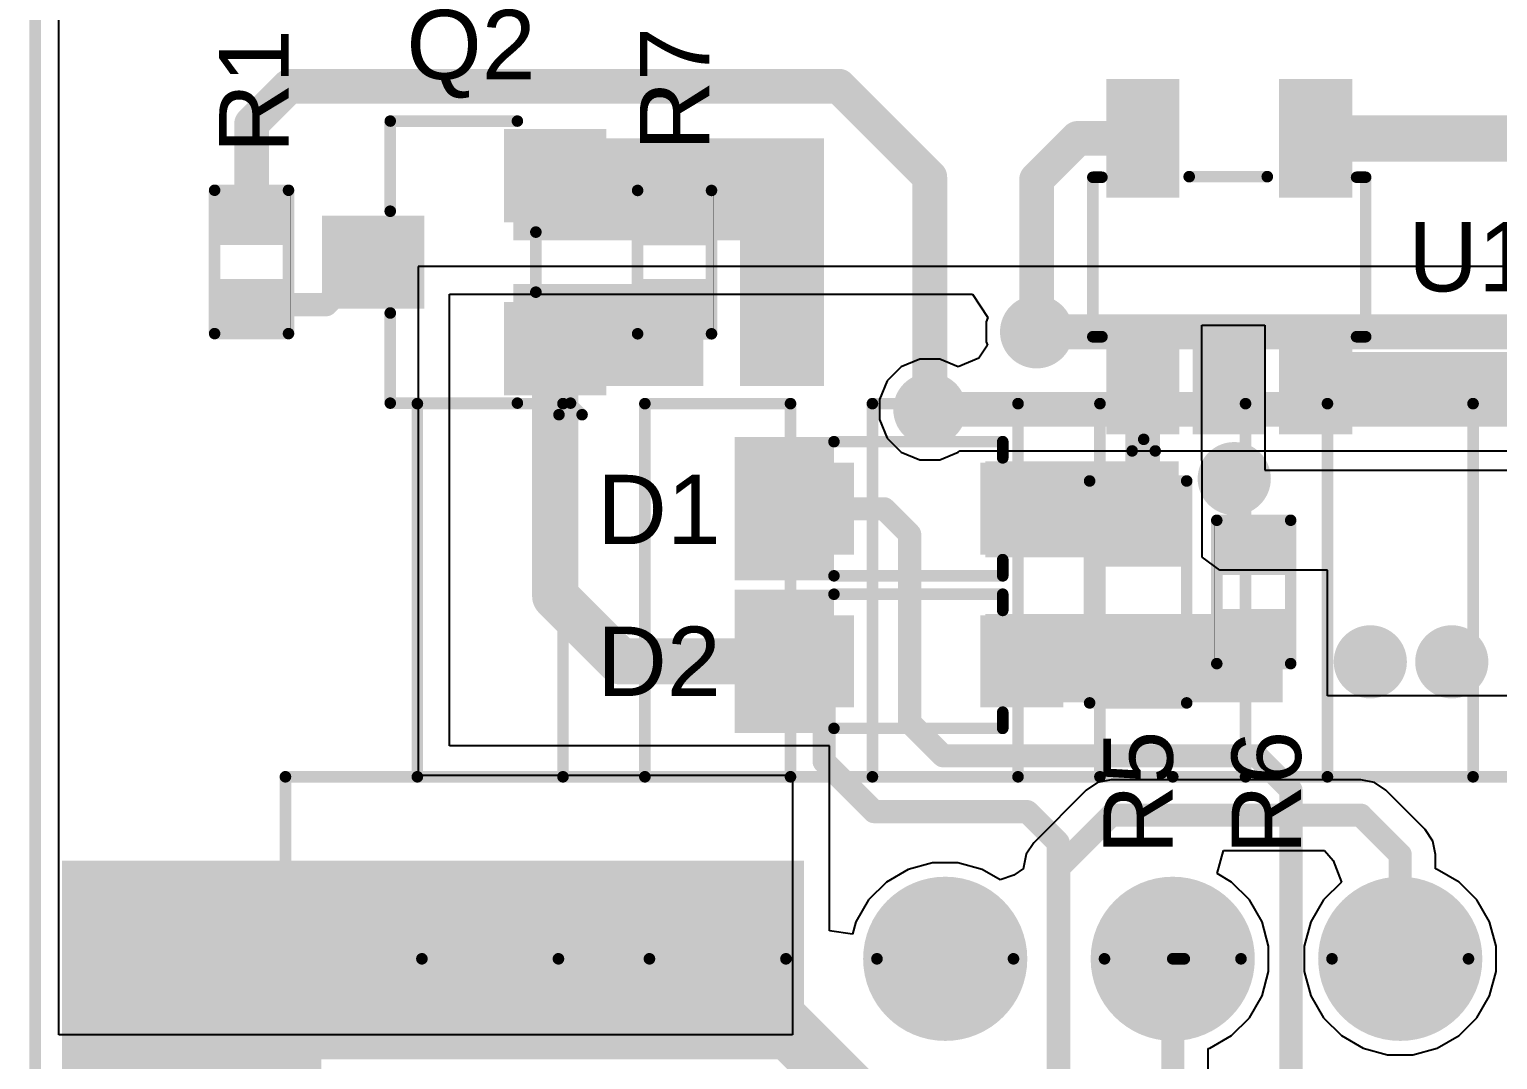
# Model space of a CAD drawing. Header units: inches. Extents: x -2.6 to 26.8, y -2.6 to 26.4.
# Drawn here: x -2.56 to 13.57, y 7.89 to 19.21 of the extents above; entities that cross this region are included whole.
import ezdxf

# ---------------------------------------------------------------- set-up
doc = ezdxf.new("R2010")
doc.units = ezdxf.units.IN
for name, color, linetype in [('Board Outline', 216, 'Continuous'), ('Bottom Layer', 5, 'Continuous'), ('Bottom Overlay', 54, 'Continuous'), ('Bottom Solder', 6, 'Continuous'), ('Multi-Layer', 9, 'Continuous'), ('Pad Holes', 156, 'Continuous'), ('Top Layer', 1, 'Continuous'), ('Top Overlay', 2, 'Continuous'), ('Top Paste', 8, 'Continuous'), ('Top Solder', 216, 'Continuous'), ('Via Holes', 16, 'Continuous')]:
    doc.layers.add(name, color=color, linetype=linetype)
doc.styles.add('Arial', font='', dxfattribs={"height": 0.2})
doc.styles.get('Arial').set_extended_font_data('Arial')

# ---------------------------------------------------------------- blocks, each defined once
blk = doc.blocks.new('SOT_23_5_1')
at = {"layer": 'Top Layer'}
for points in [[(-1.85, 1.25), (-0.75, 1.25), (-0.75, 0.65), (-1.85, 0.65)], [(0.75, 1.25), (1.85, 1.25), (1.85, 0.65), (0.75, 0.65)], [(-1.85, 0.3), (-0.75, 0.3), (-0.75, -0.3), (-1.85, -0.3)], [(-1.85, -0.65), (-0.75, -0.65), (-0.75, -1.25), (-1.85, -1.25)], [(0.75, -0.65), (1.85, -0.65), (1.85, -1.25), (0.75, -1.25)]]:
    blk.add_hatch(color=1, dxfattribs=at).paths.add_polyline_path(points)
at = {"layer": 'Top Paste'}
for points in [[(-1.85, 1.25), (-0.75, 1.25), (-0.75, 0.65), (-1.85, 0.65)], [(0.75, 1.25), (1.85, 1.25), (1.85, 0.65), (0.75, 0.65)], [(-1.85, 0.3), (-0.75, 0.3), (-0.75, -0.3), (-1.85, -0.3)], [(-1.85, -0.65), (-0.75, -0.65), (-0.75, -1.25), (-1.85, -1.25)], [(0.75, -0.65), (1.85, -0.65), (1.85, -1.25), (0.75, -1.25)]]:
    blk.add_hatch(color=8, dxfattribs=at).paths.add_polyline_path(points)
at = {"layer": 'Top Solder'}
for points in [[(-1.952, 1.352), (-0.648, 1.352), (-0.648, 0.548), (-1.952, 0.548)], [(0.648, 1.352), (1.952, 1.352), (1.952, 0.548), (0.648, 0.548)], [(-1.952, 0.402), (-0.648, 0.402), (-0.648, -0.402), (-1.952, -0.402)], [(-1.952, -0.548), (-0.648, -0.548), (-0.648, -1.352), (-1.952, -1.352)], [(0.648, -0.548), (1.952, -0.548), (1.952, -1.352), (0.648, -1.352)]]:
    blk.add_hatch(color=216, dxfattribs=at).paths.add_polyline_path(points)
at = {"layer": 'Top Overlay', "const_width": 0.127}
for points in [[(-0.879, 1.499), (0.874, 1.499)], [(-0.879, 1.499), (-0.879, 1.399)], [(0.874, 1.499), (0.874, 1.399)], [(-2.134, 1.067), (-2.007, 0.94)], [(-2.134, 1.067), (-2.134, 0.813)], [(-2.007, 0.94), (-2.134, 0.813)], [(0.88, 0.44), (0.88, -0.418)], [(-0.879, -1.399), (-0.879, -1.499)], [(-0.879, -1.499), (0.874, -1.499)], [(0.874, -1.399), (0.874, -1.499)]]:
    blk.add_lwpolyline(points, dxfattribs=at)
at = {"layer": 'Top Overlay', "const_width": 0.0635}
for points in [[(-0.911, 1.499, 1), (-0.847, 1.499, 1)], [(-0.911, 1.499, 1), (-0.847, 1.499, 1)], [(-0.911, 1.399, 1), (-0.847, 1.399, 1)], [(0.842, 1.499, 1), (0.905, 1.499, 1)], [(0.842, 1.499, 1), (0.905, 1.499, 1)], [(0.842, 1.399, 1), (0.905, 1.399, 1)], [(-2.165, 1.067, 1), (-2.102, 1.067, 1)], [(-2.165, 1.067, 1), (-2.102, 1.067, 1)], [(-2.038, 0.94, 1), (-1.975, 0.94, 1)], [(-2.038, 0.94, 1), (-1.975, 0.94, 1)], [(-2.165, 0.813, 1), (-2.102, 0.813, 1)], [(-2.165, 0.813, 1), (-2.102, 0.813, 1)], [(0.848, 0.44, 1), (0.912, 0.44, 1)], [(0.848, -0.418, 1), (0.912, -0.418, 1)], [(-0.911, -1.399, 1), (-0.847, -1.399, 1)], [(-0.911, -1.499, 1), (-0.847, -1.499, 1)], [(-0.911, -1.499, 1), (-0.847, -1.499, 1)], [(0.842, -1.399, 1), (0.905, -1.399, 1)], [(0.842, -1.499, 1), (0.905, -1.499, 1)], [(0.842, -1.499, 1), (0.905, -1.499, 1)]]:
    blk.add_lwpolyline(points, format="xyb", close=True, dxfattribs=at)
blk = doc.blocks.new('SOT_23_2')
at = {"layer": 'Top Layer'}
for points in [[(-0.41, 1.46), (0.41, 1.46), (0.41, 0.54), (-0.41, 0.54)], [(-1.36, -0.54), (-0.54, -0.54), (-0.54, -1.46), (-1.36, -1.46)], [(0.54, -0.54), (1.36, -0.54), (1.36, -1.46), (0.54, -1.46)]]:
    blk.add_hatch(color=1, dxfattribs=at).paths.add_polyline_path(points)
at = {"layer": 'Top Paste'}
for points in [[(-0.41, 1.46), (0.41, 1.46), (0.41, 0.54), (-0.41, 0.54)], [(-1.36, -0.54), (-0.54, -0.54), (-0.54, -1.46), (-1.36, -1.46)], [(0.54, -0.54), (1.36, -0.54), (1.36, -1.46), (0.54, -1.46)]]:
    blk.add_hatch(color=8, dxfattribs=at).paths.add_polyline_path(points)
at = {"layer": 'Top Solder'}
for points in [[(-0.512, 1.562), (0.512, 1.562), (0.512, 0.438), (-0.512, 0.438)], [(-1.462, -0.438), (-0.438, -0.438), (-0.438, -1.562), (-1.462, -1.562)], [(0.438, -0.438), (1.462, -0.438), (1.462, -1.562), (0.438, -1.562)]]:
    blk.add_hatch(color=216, dxfattribs=at).paths.add_polyline_path(points)
at = {"layer": 'Top Overlay', "const_width": 0.127}
for points in [[(-1.549, 0.813), (-0.559, 0.813)], [(-1.549, 0.813), (-1.549, -0.584)], [(0.559, 0.813), (1.549, 0.813)], [(1.549, 0.813), (1.549, -0.584)], [(-0.33, -0.787), (0.33, -0.787)], [(-1.676, -1.041), (-1.676, -1.295)], [(-1.676, -1.041), (-1.549, -1.168)], [(-1.549, -1.168), (-1.676, -1.295)]]:
    blk.add_lwpolyline(points, dxfattribs=at)
at = {"layer": 'Top Overlay', "const_width": 0.0635}
for points in [[(-1.581, 0.813, 1), (-1.518, 0.813, 1)], [(-1.581, 0.813, 1), (-1.518, 0.813, 1)], [(-0.591, 0.813, 1), (-0.527, 0.813, 1)], [(0.527, 0.813, 1), (0.591, 0.813, 1)], [(1.518, 0.813, 1), (1.581, 0.813, 1)], [(1.518, 0.813, 1), (1.581, 0.813, 1)], [(-1.581, -0.584, 1), (-1.518, -0.584, 1)], [(1.518, -0.584, 1), (1.581, -0.584, 1)], [(-0.362, -0.787, 1), (-0.298, -0.787, 1)], [(0.298, -0.787, 1), (0.362, -0.787, 1)], [(-1.708, -1.041, 1), (-1.645, -1.041, 1)], [(-1.708, -1.041, 1), (-1.645, -1.041, 1)], [(-1.581, -1.168, 1), (-1.518, -1.168, 1)], [(-1.581, -1.168, 1), (-1.518, -1.168, 1)], [(-1.708, -1.295, 1), (-1.645, -1.295, 1)], [(-1.708, -1.295, 1), (-1.645, -1.295, 1)]]:
    blk.add_lwpolyline(points, format="xyb", close=True, dxfattribs=at)
blk = doc.blocks.new('SOD_323_8')
at = {"layer": 'Top Layer'}
for points in [[(-0.75, -0.45), (-1.55, -0.45), (-1.55, 0.45), (-0.75, 0.45)], [(1.55, -0.45), (0.75, -0.45), (0.75, 0.45), (1.55, 0.45)]]:
    blk.add_hatch(color=1, dxfattribs=at).paths.add_polyline_path(points)
at = {"layer": 'Top Overlay'}
for points in [[(-2.007, 0.483), (-0.914, 0.483), (-0.914, 0.787), (-2.007, 0.787)], [(-2.007, -0.508), (-1.575, -0.508), (-1.575, 0.508), (-2.007, 0.508)], [(-2.007, -0.787), (-0.914, -0.787), (-0.914, -0.483), (-2.007, -0.483)]]:
    blk.add_hatch(color=2, dxfattribs=at).paths.add_polyline_path(points)
at = {"layer": 'Top Paste'}
for points in [[(-0.75, -0.45), (-1.55, -0.45), (-1.55, 0.45), (-0.75, 0.45)], [(1.55, -0.45), (0.75, -0.45), (0.75, 0.45), (1.55, 0.45)]]:
    blk.add_hatch(color=8, dxfattribs=at).paths.add_polyline_path(points)
at = {"layer": 'Top Solder'}
for points in [[(-0.695, -0.505), (-1.605, -0.505), (-1.605, 0.505), (-0.695, 0.505)], [(1.605, -0.505), (0.695, -0.505), (0.695, 0.505), (1.605, 0.505)]]:
    blk.add_hatch(color=216, dxfattribs=at).paths.add_polyline_path(points)
at = {"layer": 'Top Overlay', "const_width": 0.127}
for points in [[(-0.914, 0.737), (0.94, 0.737)], [(0.94, 0.559), (0.94, 0.737)], [(0.94, -0.737), (0.94, -0.559)], [(-0.914, -0.737), (0.94, -0.737)]]:
    blk.add_lwpolyline(points, dxfattribs=at)
at = {"layer": 'Top Overlay', "const_width": 0.0635}
for points in [[(-0.946, 0.737, 1), (-0.883, 0.737, 1)], [(0.908, 0.737, 1), (0.972, 0.737, 1)], [(0.908, 0.737, 1), (0.972, 0.737, 1)], [(0.908, 0.559, 1), (0.972, 0.559, 1)], [(0.908, -0.559, 1), (0.972, -0.559, 1)], [(-0.946, -0.737, 1), (-0.883, -0.737, 1)], [(0.908, -0.737, 1), (0.972, -0.737, 1)], [(0.908, -0.737, 1), (0.972, -0.737, 1)]]:
    blk.add_lwpolyline(points, format="xyb", close=True, dxfattribs=at)
blk = doc.blocks.new('SOD_323_9')
at = {"layer": 'Top Layer'}
for points in [[(-0.75, -0.45), (-1.55, -0.45), (-1.55, 0.45), (-0.75, 0.45)], [(1.55, -0.45), (0.75, -0.45), (0.75, 0.45), (1.55, 0.45)]]:
    blk.add_hatch(color=1, dxfattribs=at).paths.add_polyline_path(points)
at = {"layer": 'Top Overlay'}
for points in [[(-2.007, 0.483), (-0.914, 0.483), (-0.914, 0.787), (-2.007, 0.787)], [(-2.007, -0.508), (-1.575, -0.508), (-1.575, 0.508), (-2.007, 0.508)], [(-2.007, -0.787), (-0.914, -0.787), (-0.914, -0.483), (-2.007, -0.483)]]:
    blk.add_hatch(color=2, dxfattribs=at).paths.add_polyline_path(points)
at = {"layer": 'Top Paste'}
for points in [[(-0.75, -0.45), (-1.55, -0.45), (-1.55, 0.45), (-0.75, 0.45)], [(1.55, -0.45), (0.75, -0.45), (0.75, 0.45), (1.55, 0.45)]]:
    blk.add_hatch(color=8, dxfattribs=at).paths.add_polyline_path(points)
at = {"layer": 'Top Solder'}
for points in [[(-0.695, -0.505), (-1.605, -0.505), (-1.605, 0.505), (-0.695, 0.505)], [(1.605, -0.505), (0.695, -0.505), (0.695, 0.505), (1.605, 0.505)]]:
    blk.add_hatch(color=216, dxfattribs=at).paths.add_polyline_path(points)
at = {"layer": 'Top Overlay', "const_width": 0.127}
for points in [[(-0.914, 0.737), (0.94, 0.737)], [(0.94, 0.559), (0.94, 0.737)], [(0.94, -0.737), (0.94, -0.559)], [(-0.914, -0.737), (0.94, -0.737)]]:
    blk.add_lwpolyline(points, dxfattribs=at)
at = {"layer": 'Top Overlay', "const_width": 0.0635}
for points in [[(-0.946, 0.737, 1), (-0.883, 0.737, 1)], [(0.908, 0.737, 1), (0.972, 0.737, 1)], [(0.908, 0.737, 1), (0.972, 0.737, 1)], [(0.908, 0.559, 1), (0.972, 0.559, 1)], [(0.908, -0.559, 1), (0.972, -0.559, 1)], [(-0.946, -0.737, 1), (-0.883, -0.737, 1)], [(0.908, -0.737, 1), (0.972, -0.737, 1)], [(0.908, -0.737, 1), (0.972, -0.737, 1)]]:
    blk.add_lwpolyline(points, format="xyb", close=True, dxfattribs=at)
blk = doc.blocks.new('R___0402_13')
at = {"layer": 'Top Layer'}
for points in [[(-0.699, -0.318), (-0.699, 0.318), (-0.241, 0.318), (-0.241, -0.318)], [(0.241, -0.318), (0.241, 0.318), (0.699, 0.318), (0.699, -0.318)]]:
    blk.add_hatch(color=1, dxfattribs=at).paths.add_polyline_path(points)
at = {"layer": 'Top Paste'}
for points in [[(-0.699, -0.318), (-0.699, 0.318), (-0.241, 0.318), (-0.241, -0.318)], [(0.241, -0.318), (0.241, 0.318), (0.699, 0.318), (0.699, -0.318)]]:
    blk.add_hatch(color=8, dxfattribs=at).paths.add_polyline_path(points)
at = {"layer": 'Top Solder'}
for points in [[(-0.754, -0.373), (-0.754, 0.373), (-0.186, 0.373), (-0.186, -0.373)], [(0.186, -0.373), (0.186, 0.373), (0.754, 0.373), (0.754, -0.373)]]:
    blk.add_hatch(color=216, dxfattribs=at).paths.add_polyline_path(points)
at = {"layer": 'Top Overlay'}
for points, const_width in [([(-0.787, 0.406), (-0.787, -0.406)], 0.127), ([(-0.787, 0.406), (0.787, 0.406)], 0.127), ([(0.787, 0.406), (0.787, -0.406)], 0.127), ([(-0.787, -0.406), (0.787, -0.406)], 0.127), ([(-0.813, -0.432), (0.813, -0.432)], 0.00323)]:
    blk.add_lwpolyline(points, dxfattribs=dict(at, const_width=const_width))
for points, const_width in [([(-0.819, 0.406, 1), (-0.756, 0.406, 1)], 0.0635), ([(-0.819, 0.406, 1), (-0.756, 0.406, 1)], 0.0635), ([(0.756, 0.406, 1), (0.819, 0.406, 1)], 0.0635), ([(0.756, 0.406, 1), (0.819, 0.406, 1)], 0.0635), ([(-0.819, -0.406, 1), (-0.756, -0.406, 1)], 0.0635), ([(-0.819, -0.406, 1), (-0.756, -0.406, 1)], 0.0635), ([(-0.814, -0.432, 1), (-0.812, -0.432, 1)], 0.00161), ([(0.756, -0.406, 1), (0.819, -0.406, 1)], 0.0635), ([(0.756, -0.406, 1), (0.819, -0.406, 1)], 0.0635), ([(0.812, -0.432, 1), (0.814, -0.432, 1)], 0.00161)]:
    blk.add_lwpolyline(points, format="xyb", close=True, dxfattribs=dict(at, const_width=const_width))
blk = doc.blocks.new('R___0402_14')
at = {"layer": 'Top Layer'}
for points in [[(-0.699, -0.318), (-0.699, 0.317), (-0.241, 0.317), (-0.241, -0.318)], [(0.241, -0.318), (0.241, 0.317), (0.699, 0.317), (0.699, -0.318)]]:
    blk.add_hatch(color=1, dxfattribs=at).paths.add_polyline_path(points)
at = {"layer": 'Top Paste'}
for points in [[(-0.699, -0.318), (-0.699, 0.317), (-0.241, 0.317), (-0.241, -0.318)], [(0.241, -0.318), (0.241, 0.317), (0.699, 0.317), (0.699, -0.318)]]:
    blk.add_hatch(color=8, dxfattribs=at).paths.add_polyline_path(points)
at = {"layer": 'Top Solder'}
for points in [[(-0.754, -0.373), (-0.754, 0.373), (-0.186, 0.373), (-0.186, -0.373)], [(0.186, -0.373), (0.186, 0.373), (0.754, 0.373), (0.754, -0.373)]]:
    blk.add_hatch(color=216, dxfattribs=at).paths.add_polyline_path(points)
at = {"layer": 'Top Overlay'}
for points, const_width in [([(-0.787, -0.406), (-0.787, 0.406)], 0.127), ([(0.787, 0.406), (-0.787, 0.406)], 0.127), ([(0.787, -0.406), (0.787, 0.406)], 0.127), ([(0.787, -0.406), (-0.787, -0.406)], 0.127), ([(0.813, -0.432), (-0.813, -0.432)], 0.00323)]:
    blk.add_lwpolyline(points, dxfattribs=dict(at, const_width=const_width))
for points, const_width in [([(-0.819, 0.406, 1), (-0.756, 0.406, 1)], 0.0635), ([(-0.819, 0.406, 1), (-0.756, 0.406, 1)], 0.0635), ([(0.756, 0.406, 1), (0.819, 0.406, 1)], 0.0635), ([(0.756, 0.406, 1), (0.819, 0.406, 1)], 0.0635), ([(-0.819, -0.406, 1), (-0.756, -0.406, 1)], 0.0635), ([(-0.819, -0.406, 1), (-0.756, -0.406, 1)], 0.0635), ([(-0.814, -0.432, 1), (-0.812, -0.432, 1)], 0.00161), ([(0.756, -0.406, 1), (0.819, -0.406, 1)], 0.0635), ([(0.756, -0.406, 1), (0.819, -0.406, 1)], 0.0635), ([(0.812, -0.432, 1), (0.814, -0.432, 1)], 0.00161)]:
    blk.add_lwpolyline(points, format="xyb", close=True, dxfattribs=dict(at, const_width=const_width))
blk = doc.blocks.new('R___0603_15')
at = {"layer": 'Top Layer'}
for points in [[(-0.381, 0.4445), (-0.381, -0.4445), (-1.143, -0.4445), (-1.143, 0.4445)], [(1.143, 0.4445), (1.143, -0.4445), (0.381, -0.4445), (0.381, 0.4445)]]:
    blk.add_hatch(color=1, dxfattribs=at).paths.add_polyline_path(points)
at = {"layer": 'Top Paste'}
for points in [[(-0.381, 0.4445), (-0.381, -0.4445), (-1.143, -0.4445), (-1.143, 0.4445)], [(1.143, 0.4445), (1.143, -0.4445), (0.381, -0.4445), (0.381, 0.4445)]]:
    blk.add_hatch(color=8, dxfattribs=at).paths.add_polyline_path(points)
at = {"layer": 'Top Solder'}
for points in [[(-0.2794, 0.5461), (-0.2794, -0.5461), (-1.2446, -0.5461), (-1.2446, 0.5461)], [(1.2446, 0.5461), (1.2446, -0.5461), (0.2794, -0.5461), (0.2794, 0.5461)]]:
    blk.add_hatch(color=216, dxfattribs=at).paths.add_polyline_path(points)
at = {"layer": 'Top Overlay', "const_width": 0.127}
for points in [[(-1.2192, 0.5334), (-1.2192, -0.5334)], [(-1.2192, 0.5334), (1.2192, 0.5334)], [(1.2192, 0.5334), (1.2192, -0.5334)], [(-1.2192, -0.5334), (1.2192, -0.5334)]]:
    blk.add_lwpolyline(points, dxfattribs=at)
at = {"layer": 'Top Overlay', "const_width": 0.0635}
for points in [[(-1.25095, 0.5334, 1), (-1.18745, 0.5334, 1)], [(-1.25095, 0.5334, 1), (-1.18745, 0.5334, 1)], [(1.18745, 0.5334, 1), (1.25095, 0.5334, 1)], [(1.18745, 0.5334, 1), (1.25095, 0.5334, 1)], [(-1.25095, -0.5334, 1), (-1.18745, -0.5334, 1)], [(-1.25095, -0.5334, 1), (-1.18745, -0.5334, 1)], [(1.18745, -0.5334, 1), (1.25095, -0.5334, 1)], [(1.18745, -0.5334, 1), (1.25095, -0.5334, 1)]]:
    blk.add_lwpolyline(points, format="xyb", close=True, dxfattribs=at)
blk = doc.blocks.new('R___0402_19')
at = {"layer": 'Top Layer'}
for points in [[(-0.699, -0.318), (-0.699, 0.318), (-0.241, 0.318), (-0.241, -0.318)], [(0.241, -0.318), (0.241, 0.318), (0.699, 0.318), (0.699, -0.318)]]:
    blk.add_hatch(color=1, dxfattribs=at).paths.add_polyline_path(points)
at = {"layer": 'Top Paste'}
for points in [[(-0.699, -0.318), (-0.699, 0.318), (-0.241, 0.318), (-0.241, -0.318)], [(0.241, -0.318), (0.241, 0.318), (0.699, 0.318), (0.699, -0.318)]]:
    blk.add_hatch(color=8, dxfattribs=at).paths.add_polyline_path(points)
at = {"layer": 'Top Solder'}
for points in [[(-0.754, -0.373), (-0.754, 0.373), (-0.186, 0.373), (-0.186, -0.373)], [(0.186, -0.373), (0.186, 0.373), (0.754, 0.373), (0.754, -0.373)]]:
    blk.add_hatch(color=216, dxfattribs=at).paths.add_polyline_path(points)
at = {"layer": 'Top Overlay'}
for points, const_width in [([(-0.787, 0.406), (-0.787, -0.406)], 0.127), ([(-0.787, 0.406), (0.787, 0.406)], 0.127), ([(0.787, 0.406), (0.787, -0.406)], 0.127), ([(-0.787, -0.406), (0.787, -0.406)], 0.127), ([(-0.813, -0.432), (0.813, -0.432)], 0.00323)]:
    blk.add_lwpolyline(points, dxfattribs=dict(at, const_width=const_width))
for points, const_width in [([(-0.819, 0.406, 1), (-0.756, 0.406, 1)], 0.0635), ([(-0.819, 0.406, 1), (-0.756, 0.406, 1)], 0.0635), ([(0.756, 0.406, 1), (0.819, 0.406, 1)], 0.0635), ([(0.756, 0.406, 1), (0.819, 0.406, 1)], 0.0635), ([(-0.819, -0.406, 1), (-0.756, -0.406, 1)], 0.0635), ([(-0.819, -0.406, 1), (-0.756, -0.406, 1)], 0.0635), ([(-0.814, -0.432, 1), (-0.812, -0.432, 1)], 0.00161), ([(0.756, -0.406, 1), (0.819, -0.406, 1)], 0.0635), ([(0.756, -0.406, 1), (0.819, -0.406, 1)], 0.0635), ([(0.812, -0.432, 1), (0.814, -0.432, 1)], 0.00161)]:
    blk.add_lwpolyline(points, format="xyb", close=True, dxfattribs=dict(at, const_width=const_width))
blk = doc.blocks.new('B01_A_7P_R4______B_20')
at = {"layer": 'Bottom Layer'}
h = blk.add_hatch(color=5, dxfattribs=at)
edge = h.paths.add_edge_path()
edge.add_arc((-7.5, 0), 0.8, 0, 360)
h = blk.add_hatch(color=5, dxfattribs=at)
edge = h.paths.add_edge_path()
edge.add_arc((-5, 0), 0.8, 0, 360)
h = blk.add_hatch(color=5, dxfattribs=at)
edge = h.paths.add_edge_path()
edge.add_arc((-2.5, 0), 0.8, 0, 360)
h = blk.add_hatch(color=5, dxfattribs=at)
edge = h.paths.add_edge_path()
edge.add_arc((0, 0), 0.8, 0, 360)
h = blk.add_hatch(color=5, dxfattribs=at)
edge = h.paths.add_edge_path()
edge.add_arc((2.5, 0), 0.8, 0, 360)
at = {"layer": 'Bottom Solder'}
h = blk.add_hatch(color=6, dxfattribs=at)
edge = h.paths.add_edge_path()
edge.add_arc((-7.5, 0), 0.902, 0, 360)
h = blk.add_hatch(color=6, dxfattribs=at)
edge = h.paths.add_edge_path()
edge.add_arc((-5, 0), 0.902, 0, 360)
h = blk.add_hatch(color=6, dxfattribs=at)
edge = h.paths.add_edge_path()
edge.add_arc((-2.5, 0), 0.902, 0, 360)
h = blk.add_hatch(color=6, dxfattribs=at)
edge = h.paths.add_edge_path()
edge.add_arc((0, 0), 0.902, 0, 360)
h = blk.add_hatch(color=6, dxfattribs=at)
edge = h.paths.add_edge_path()
edge.add_arc((2.5, 0), 0.902, 0, 360)
at = {"layer": 'Multi-Layer'}
h = blk.add_hatch(color=9, dxfattribs=at)
edge = h.paths.add_edge_path()
edge.add_arc((-7.5, 0), 0.8, 0, 360)
h = blk.add_hatch(color=9, dxfattribs=at)
edge = h.paths.add_edge_path()
edge.add_arc((-5, 0), 0.8, 0, 360)
h = blk.add_hatch(color=9, dxfattribs=at)
edge = h.paths.add_edge_path()
edge.add_arc((-2.5, 0), 0.8, 0, 360)
h = blk.add_hatch(color=9, dxfattribs=at)
edge = h.paths.add_edge_path()
edge.add_arc((0, 0), 0.8, 0, 360)
h = blk.add_hatch(color=9, dxfattribs=at)
edge = h.paths.add_edge_path()
edge.add_arc((2.5, 0), 0.8, 0, 360)
at = {"layer": 'Pad Holes'}
h = blk.add_hatch(color=7, dxfattribs=at)
edge = h.paths.add_edge_path()
edge.add_arc((-7.5, 0), 0.5, 0, 360)
h = blk.add_hatch(color=7, dxfattribs=at)
edge = h.paths.add_edge_path()
edge.add_arc((-5, 0), 0.5, 0, 360)
h = blk.add_hatch(color=7, dxfattribs=at)
edge = h.paths.add_edge_path()
edge.add_arc((-2.5, 0), 0.5, 0, 360)
h = blk.add_hatch(color=7, dxfattribs=at)
edge = h.paths.add_edge_path()
edge.add_arc((0, 0), 0.5, 0, 360)
h = blk.add_hatch(color=7, dxfattribs=at)
edge = h.paths.add_edge_path()
edge.add_arc((2.5, 0), 0.5, 0, 360)
at = {"layer": 'Top Layer'}
h = blk.add_hatch(color=1, dxfattribs=at)
edge = h.paths.add_edge_path()
edge.add_arc((-7.5, 0), 0.8, 0, 360)
h = blk.add_hatch(color=1, dxfattribs=at)
edge = h.paths.add_edge_path()
edge.add_arc((-5, 0), 0.8, 0, 360)
h = blk.add_hatch(color=1, dxfattribs=at)
edge = h.paths.add_edge_path()
edge.add_arc((-2.5, 0), 0.8, 0, 360)
h = blk.add_hatch(color=1, dxfattribs=at)
edge = h.paths.add_edge_path()
edge.add_arc((0, 0), 0.8, 0, 360)
h = blk.add_hatch(color=1, dxfattribs=at)
edge = h.paths.add_edge_path()
edge.add_arc((2.5, 0), 0.8, 0, 360)
at = {"layer": 'Top Solder'}
h = blk.add_hatch(color=216, dxfattribs=at)
edge = h.paths.add_edge_path()
edge.add_arc((-7.5, 0), 0.902, 0, 360)
h = blk.add_hatch(color=216, dxfattribs=at)
edge = h.paths.add_edge_path()
edge.add_arc((-5, 0), 0.902, 0, 360)
h = blk.add_hatch(color=216, dxfattribs=at)
edge = h.paths.add_edge_path()
edge.add_arc((-2.5, 0), 0.902, 0, 360)
h = blk.add_hatch(color=216, dxfattribs=at)
edge = h.paths.add_edge_path()
edge.add_arc((0, 0), 0.902, 0, 360)
h = blk.add_hatch(color=216, dxfattribs=at)
edge = h.paths.add_edge_path()
edge.add_arc((2.5, 0), 0.902, 0, 360)
at = {"layer": 'Bottom Overlay', "const_width": 0.127}
for points in [[(-8.3, 2), (-8.3, 6.1)], [(-8.3, 6.1), (-6.7, 6.1)], [(-6.7, 2), (-6.7, 6.1)], [(-5.8, 2), (-5.8, 6.1)], [(-5.8, 6.1), (-4.2, 6.1)], [(-4.2, 2), (-4.2, 6.1)], [(-3.3, 2), (-3.3, 6.1)], [(-3.3, 6.1), (-1.7, 6.1)], [(-1.7, 2), (-1.7, 6.1)], [(-0.8, 2), (-0.8, 6.1)], [(-0.8, 6.1), (0.8, 6.1)], [(0.8, 2), (0.8, 6.1)], [(1.7, 2), (1.7, 6.1)], [(1.7, 6.1), (3.3, 6.1)], [(3.3, 2), (3.3, 6.1)], [(-9.75, -2), (-9.75, 2)], [(-9.75, 2), (0, 2)], [(0, 2), (9.75, 2)], [(0, 0), (0.127, 0)]]:
    blk.add_lwpolyline(points, dxfattribs=at)
at = {"layer": 'Bottom Overlay', "const_width": 0.0635}
for points in [[(-8.332, 6.1, 1), (-8.268, 6.1, 1)], [(-8.332, 6.1, 1), (-8.268, 6.1, 1)], [(-6.732, 6.1, 1), (-6.668, 6.1, 1)], [(-6.732, 6.1, 1), (-6.668, 6.1, 1)], [(-5.832, 6.1, 1), (-5.768, 6.1, 1)], [(-5.832, 6.1, 1), (-5.768, 6.1, 1)], [(-4.232, 6.1, 1), (-4.168, 6.1, 1)], [(-4.232, 6.1, 1), (-4.168, 6.1, 1)], [(-3.332, 6.1, 1), (-3.268, 6.1, 1)], [(-3.332, 6.1, 1), (-3.268, 6.1, 1)], [(-1.732, 6.1, 1), (-1.668, 6.1, 1)], [(-1.732, 6.1, 1), (-1.668, 6.1, 1)], [(-0.832, 6.1, 1), (-0.768, 6.1, 1)], [(-0.832, 6.1, 1), (-0.768, 6.1, 1)], [(0.768, 6.1, 1), (0.832, 6.1, 1)], [(0.768, 6.1, 1), (0.832, 6.1, 1)], [(1.668, 6.1, 1), (1.732, 6.1, 1)], [(1.668, 6.1, 1), (1.732, 6.1, 1)], [(3.268, 6.1, 1), (3.332, 6.1, 1)], [(3.268, 6.1, 1), (3.332, 6.1, 1)], [(-9.782, 2, 1), (-9.718, 2, 1)], [(-9.782, 2, 1), (-9.718, 2, 1)], [(-8.332, 2, 1), (-8.268, 2, 1)], [(-6.732, 2, 1), (-6.668, 2, 1)], [(-5.832, 2, 1), (-5.768, 2, 1)], [(-4.232, 2, 1), (-4.168, 2, 1)], [(-3.332, 2, 1), (-3.268, 2, 1)], [(-1.732, 2, 1), (-1.668, 2, 1)], [(-0.832, 2, 1), (-0.768, 2, 1)], [(-0.032, 2, 1), (0.032, 2, 1)], [(-0.032, 2, 1), (0.032, 2, 1)], [(0.768, 2, 1), (0.832, 2, 1)], [(1.668, 2, 1), (1.732, 2, 1)], [(3.268, 2, 1), (3.332, 2, 1)], [(-0.032, 0, 1), (0.032, 0, 1)], [(0.095, 0, 1), (0.159, 0, 1)]]:
    blk.add_lwpolyline(points, format="xyb", close=True, dxfattribs=at)

msp = doc.modelspace()

# ---------------------------------------------------------------- hatches: boundary and pattern name
at = {"layer": 'Bottom Layer'}
h = msp.add_hatch(color=5, dxfattribs=at)
edge = h.paths.add_edge_path()
edge.add_arc((5.718, 15.991), 0.3, 0, 360)
h = msp.add_hatch(color=5, dxfattribs=at)
edge = h.paths.add_edge_path()
edge.add_arc((8.504, 15.889), 0.3, 0, 360)
h = msp.add_hatch(color=5, dxfattribs=at)
edge = h.paths.add_edge_path()
edge.add_arc((7.331, 15.036), 0.3, 0, 360)
h = msp.add_hatch(color=5, dxfattribs=at)
edge = h.paths.add_edge_path()
edge.add_arc((10.676, 14.276), 0.3, 0, 360)
h = msp.add_hatch(color=5, dxfattribs=at)
edge = h.paths.add_edge_path()
edge.add_arc((12.171, 12.263), 0.3, 0, 360)
h = msp.add_hatch(color=5, dxfattribs=at)
edge = h.paths.add_edge_path()
edge.add_arc((13.066, 12.263), 0.3, 0, 360)
at = {"layer": 'Bottom Solder'}
h = msp.add_hatch(color=6, dxfattribs=at)
edge = h.paths.add_edge_path()
edge.add_arc((5.718, 15.991), 0.402, 0, 360)
h = msp.add_hatch(color=6, dxfattribs=at)
edge = h.paths.add_edge_path()
edge.add_arc((8.504, 15.889), 0.402, 0, 360)
h = msp.add_hatch(color=6, dxfattribs=at)
edge = h.paths.add_edge_path()
edge.add_arc((7.331, 15.036), 0.402, 0, 360)
h = msp.add_hatch(color=6, dxfattribs=at)
edge = h.paths.add_edge_path()
edge.add_arc((10.676, 14.276), 0.402, 0, 360)
h = msp.add_hatch(color=6, dxfattribs=at)
edge = h.paths.add_edge_path()
edge.add_arc((12.171, 12.263), 0.402, 0, 360)
h = msp.add_hatch(color=6, dxfattribs=at)
edge = h.paths.add_edge_path()
edge.add_arc((13.066, 12.263), 0.402, 0, 360)
at = {"layer": 'Top Layer'}
for points in [[(2.755, 16.896), (6.169, 16.896), (6.169, 18.015), (2.755, 18.015)], [(5.245, 15.295), (6.169, 15.295), (6.169, 18.015), (5.245, 18.015)], [(2.755, 15.295), (4.843, 15.295), (4.843, 16.413), (2.755, 16.413)], [(7.942, 13.412), (10.065, 13.412), (10.065, 14.466), (7.942, 14.466)], [(7.942, 11.819), (11.208, 11.819), (11.208, 12.789), (7.942, 12.789)], [(-2.205, 3.221), (0.643, 3.221), (0.643, 10.079), (-2.205, 10.079)], [(-2.205, 7.894), (5.948, 7.894), (5.948, 10.079), (-2.205, 10.079)]]:
    msp.add_hatch(color=1, dxfattribs=at).paths.add_polyline_path(points)
h = msp.add_hatch(color=1, dxfattribs=at)
edge = h.paths.add_edge_path()
edge.add_arc((5.718, 15.991), 0.3, 0, 360)
h = msp.add_hatch(color=1, dxfattribs=at)
edge = h.paths.add_edge_path()
edge.add_arc((8.504, 15.889), 0.3, 0, 360)
h = msp.add_hatch(color=1, dxfattribs=at)
edge = h.paths.add_edge_path()
edge.add_arc((7.331, 15.036), 0.3, 0, 360)
h = msp.add_hatch(color=1, dxfattribs=at)
edge = h.paths.add_edge_path()
edge.add_arc((10.676, 14.276), 0.3, 0, 360)
h = msp.add_hatch(color=1, dxfattribs=at)
edge = h.paths.add_edge_path()
edge.add_arc((12.171, 12.263), 0.3, 0, 360)
h = msp.add_hatch(color=1, dxfattribs=at)
edge = h.paths.add_edge_path()
edge.add_arc((13.066, 12.263), 0.3, 0, 360)
at = {"layer": 'Top Solder'}
h = msp.add_hatch(color=216, dxfattribs=at)
edge = h.paths.add_edge_path()
edge.add_arc((5.718, 15.991), 0.402, 0, 360)
h = msp.add_hatch(color=216, dxfattribs=at)
edge = h.paths.add_edge_path()
edge.add_arc((8.504, 15.889), 0.402, 0, 360)
h = msp.add_hatch(color=216, dxfattribs=at)
edge = h.paths.add_edge_path()
edge.add_arc((7.331, 15.036), 0.402, 0, 360)
h = msp.add_hatch(color=216, dxfattribs=at)
edge = h.paths.add_edge_path()
edge.add_arc((10.676, 14.276), 0.402, 0, 360)
h = msp.add_hatch(color=216, dxfattribs=at)
edge = h.paths.add_edge_path()
edge.add_arc((12.171, 12.263), 0.402, 0, 360)
h = msp.add_hatch(color=216, dxfattribs=at)
edge = h.paths.add_edge_path()
edge.add_arc((13.066, 12.263), 0.402, 0, 360)
at = {"layer": 'Via Holes'}
h = msp.add_hatch(color=7, dxfattribs=at)
edge = h.paths.add_edge_path()
edge.add_arc((5.718, 15.991), 0.15, 0, 360)
h = msp.add_hatch(color=7, dxfattribs=at)
edge = h.paths.add_edge_path()
edge.add_arc((8.504, 15.889), 0.15, 0, 360)
h = msp.add_hatch(color=7, dxfattribs=at)
edge = h.paths.add_edge_path()
edge.add_arc((7.331, 15.036), 0.15, 0, 360)
h = msp.add_hatch(color=7, dxfattribs=at)
edge = h.paths.add_edge_path()
edge.add_arc((10.676, 14.276), 0.15, 0, 360)
h = msp.add_hatch(color=7, dxfattribs=at)
edge = h.paths.add_edge_path()
edge.add_arc((12.171, 12.263), 0.15, 0, 360)
h = msp.add_hatch(color=7, dxfattribs=at)
edge = h.paths.add_edge_path()
edge.add_arc((13.066, 12.263), 0.15, 0, 360)

# ---------------------------------------------------------------- linework, layer by layer
at = {"layer": 'Board Outline', "const_width": 0.127}
msp.add_lwpolyline([(-2.5, 0.5), (-2.5, 19.5)], dxfattribs=at)
at = {"layer": 'Board Outline'}
for points, const_width in [([(3.25, 9, 1), (1.75, 9, 1)], 0.127), ([(5.75, 9, 1), (4.25, 9, 1)], 0.127), ([(8.25, 9, 1), (6.75, 9, 1)], 0.127), ([(10.75, 9, 1), (9.25, 9, 1)], 0.127), ([(13.25, 9, 1), (11.75, 9, 1)], 0.127), ([(1.718, 9, 1), (1.782, 9, 1)], 0.0635), ([(3.218, 9, 1), (3.282, 9, 1)], 0.0635), ([(4.218, 9, 1), (4.282, 9, 1)], 0.0635), ([(5.718, 9, 1), (5.782, 9, 1)], 0.0635), ([(6.718, 9, 1), (6.782, 9, 1)], 0.0635), ([(8.218, 9, 1), (8.282, 9, 1)], 0.0635), ([(9.218, 9, 1), (9.282, 9, 1)], 0.0635), ([(10.718, 9, 1), (10.782, 9, 1)], 0.0635), ([(11.718, 9, 1), (11.782, 9, 1)], 0.0635), ([(13.218, 9, 1), (13.282, 9, 1)], 0.0635)]:
    msp.add_lwpolyline(points, format="xyb", close=True, dxfattribs=dict(at, const_width=const_width))
at = {"layer": 'Bottom Layer'}
for p, q in [((-2.241, 8.163), (-2.241, 19.5)), ((22.241, 16.606), (1.707, 16.606)), ((1.707, 16.606), (1.707, 11.019)), ((2.052, 11.339), (2.052, 16.302)), ((2.052, 16.302), (7.801, 16.302)), ((7.801, 16.302), (7.97, 16.048)), ((7.97, 16.048), (7.95, 16)), ((7.95, 16), (7.95, 15.779)), ((7.965, 15.743), (7.869, 15.599)), ((7.95, 15.779), (7.965, 15.743)), ((7.017, 15.505), (6.861, 15.349)), ((7.22, 15.59), (7.017, 15.505)), ((7.441, 15.59), (7.22, 15.59)), ((7.644, 15.505), (7.441, 15.59)), ((7.869, 15.599), (7.644, 15.505)), ((6.861, 15.349), (6.777, 15.146)), ((6.777, 15.146), (6.777, 14.925)), ((6.777, 14.925), (6.861, 14.722)), ((6.861, 14.722), (7.017, 14.566)), ((7.017, 14.566), (7.22, 14.482)), ((7.441, 14.482), (7.644, 14.566)), ((7.644, 14.566), (7.661, 14.582)), ((7.661, 14.582), (16.36, 14.582)), ((7.22, 14.482), (7.441, 14.482)), ((6.228, 11.339), (2.052, 11.339)), ((6.228, 9.306), (6.228, 11.339)), ((1.707, 11.019), (5.821, 11.019)), ((5.821, 11.019), (5.821, 8.163)), ((9.049, 10.853), (8.473, 10.276)), ((9.175, 10.937), (9.049, 10.853)), ((9.324, 10.967), (9.175, 10.937)), ((12.067, 10.967), (9.324, 10.967)), ((12.216, 10.937), (12.067, 10.967)), ((12.342, 10.853), (12.216, 10.937)), ((12.775, 10.42), (12.342, 10.853)), ((12.859, 10.294), (12.775, 10.42)), ((8.473, 10.276), (8.389, 10.15)), ((10.487, 9.936), (10.556, 10.19)), ((10.556, 10.19), (11.666, 10.19)), ((11.666, 10.19), (11.762, 10.08)), ((12.888, 10.145), (12.859, 10.294)), ((7.361, 10.054), (7.093, 9.982)), ((7.639, 10.054), (7.361, 10.054)), ((7.907, 9.982), (7.639, 10.054)), ((8.389, 10.15), (8.359, 10.002)), ((11.762, 10.08), (11.853, 9.843)), ((12.888, 9.987), (12.888, 10.145)), ((6.853, 9.843), (6.657, 9.647)), ((7.093, 9.982), (6.853, 9.843)), ((8.105, 9.868), (7.907, 9.982)), ((8.254, 9.918), (8.105, 9.868)), ((8.359, 9.991), (8.254, 9.918)), ((8.359, 10.002), (8.359, 9.991)), ((10.647, 9.843), (10.487, 9.936)), ((10.843, 9.647), (10.647, 9.843)), ((11.853, 9.843), (11.657, 9.647)), ((12.907, 9.982), (12.888, 9.987)), ((13.147, 9.843), (12.907, 9.982)), ((13.343, 9.647), (13.147, 9.843)), ((6.657, 9.647), (6.518, 9.407)), ((10.982, 9.407), (10.843, 9.647)), ((11.657, 9.647), (11.518, 9.407)), ((13.482, 9.407), (13.343, 9.647)), ((6.518, 9.407), (6.482, 9.272)), ((11.054, 9.139), (10.982, 9.407)), ((11.518, 9.407), (11.446, 9.139)), ((13.554, 9.139), (13.482, 9.407)), ((6.482, 9.272), (6.228, 9.306)), ((11.054, 8.861), (11.054, 9.139)), ((11.446, 9.139), (11.446, 8.861)), ((13.554, 8.861), (13.554, 9.139)), ((10.982, 8.593), (11.054, 8.861)), ((11.446, 8.861), (11.518, 8.593)), ((13.482, 8.593), (13.554, 8.861)), ((10.843, 8.353), (10.982, 8.593)), ((11.518, 8.593), (11.657, 8.353)), ((13.343, 8.353), (13.482, 8.593)), ((10.647, 8.157), (10.843, 8.353)), ((11.657, 8.353), (11.853, 8.157)), ((13.147, 8.157), (13.343, 8.353)), ((5.821, 8.163), (-2.241, 8.163)), ((10.407, 8.018), (10.647, 8.157)), ((11.853, 8.157), (12.093, 8.018)), ((12.907, 8.018), (13.147, 8.157)), ((10.388, 8.013), (10.407, 8.018)), ((10.388, 7.348), (10.388, 8.013)), ((12.093, 8.018), (12.361, 7.946)), ((12.361, 7.946), (12.639, 7.946)), ((12.639, 7.946), (12.907, 8.018))]:
    msp.add_line(p, q, dxfattribs=at)
for points, const_width in [([(8.504, 15.889), (17.111, 15.889)], 0.381), ([(7.331, 15.036), (16.691, 15.036)], 0.381), ([(8.747, 10.002), (9.324, 10.578)], 0.254), ([(9.324, 10.578), (12.067, 10.578)], 0.254), ([(12.067, 10.578), (12.5, 10.145)], 0.254), ([(12.5, 9), (12.5, 10.145)], 0.254), ([(8.747, 7.763), (8.747, 10.002)], 0.254), ([(5, 9), (6.875, 7.125)], 0.635), ([(5, 9), (5, 9)], 0.635), ([(10, 7.348), (10, 9)], 0.254)]:
    msp.add_lwpolyline(points, dxfattribs=dict(at, const_width=const_width))
for points, const_width in [([(8.409, 15.889, 1), (8.599, 15.889, 1)], 0.191), ([(7.235, 15.036, 1), (7.426, 15.036, 1)], 0.191), ([(9.26, 10.578, 1), (9.387, 10.578, 1)], 0.127), ([(9.26, 10.578, 1), (9.387, 10.578, 1)], 0.127), ([(12.004, 10.578, 1), (12.131, 10.578, 1)], 0.127), ([(12.004, 10.578, 1), (12.131, 10.578, 1)], 0.127), ([(12.436, 10.145, 1), (12.563, 10.145, 1)], 0.127), ([(12.436, 10.145, 1), (12.563, 10.145, 1)], 0.127), ([(8.684, 10.002, 1), (8.811, 10.002, 1)], 0.127), ([(8.684, 10.002, 1), (8.811, 10.002, 1)], 0.127), ([(4.841, 9, 1), (5.159, 9, 1)], 0.318), ([(4.841, 9, 1), (5.159, 9, 1)], 0.318), ([(4.841, 9, 1), (5.159, 9, 1)], 0.318), ([(9.936, 9, 1), (10.063, 9, 1)], 0.127), ([(12.436, 9, 1), (12.563, 9, 1)], 0.127)]:
    msp.add_lwpolyline(points, format="xyb", close=True, dxfattribs=dict(at, const_width=const_width))
at = {"layer": 'Top Layer'}
for p, q in [((10.321, 14.479), (10.321, 15.964)), ((10.321, 15.964), (11.013, 15.964)), ((11.013, 15.964), (11.013, 14.368)), ((10.324, 14.466), (10.321, 14.479)), ((10.324, 13.412), (10.324, 14.466)), ((11.013, 14.368), (14.056, 14.368)), ((10.519, 13.272), (10.324, 13.412)), ((11.7, 13.272), (10.519, 13.272)), ((11.7, 11.888), (11.7, 13.272)), ((14.274, 11.888), (11.7, 11.888))]:
    msp.add_line(p, q, dxfattribs=at)
for points, const_width in [([(-0.122, 18.174), (0.292, 18.588)], 0.381), ([(0.292, 18.588), (6.332, 18.588)], 0.381), ([(6.332, 18.588), (7.331, 17.589)], 0.381), ([(-0.122, 17.127), (-0.122, 18.174)], 0.381), ([(11.571, 18.014), (14.251, 18.014)], 0.508), ([(8.504, 17.563), (8.955, 18.014)], 0.381), ([(8.955, 18.014), (9.671, 18.014)], 0.381), ([(7.331, 15.038), (7.331, 17.589)], 0.381), ([(8.504, 15.889), (8.504, 17.563)], 0.381), ([(0.697, 16.187), (1.165, 16.655)], 0.254), ([(1.165, 16.655), (1.215, 16.655)], 0.254), ([(-0.122, 16.187), (0.697, 16.187)], 0.254), ([(3.215, 12.983), (3.215, 15.705)], 0.508), ([(11.571, 15.414), (14.255, 15.414)], 0.508), ([(9.671, 13.793), (9.671, 15.414)], 0.381), ([(6.169, 13.945), (6.829, 13.945)], 0.254), ([(6.829, 13.945), (7.11, 13.664)], 0.254), ([(8.469, 13.945), (8.545, 13.869)], 0.381), ([(8.545, 13.869), (9.544, 13.869)], 0.381), ([(9.544, 13.869), (9.62, 13.793)], 0.381), ([(7.11, 11.597), (7.11, 13.664)], 0.254), ([(3.215, 12.983), (3.929, 12.269)], 0.508), ([(3.929, 12.269), (6.169, 12.269)], 0.508), ([(8.469, 12.269), (8.504, 12.304)], 0.508), ([(8.504, 12.304), (9.586, 12.304)], 0.508), ([(9.586, 12.304), (9.62, 12.269)], 0.508), ([(9.646, 12.294), (9.671, 12.269)], 0.508), ([(6.169, 11.167), (6.169, 12.269)], 0.254), ([(7.11, 11.597), (7.476, 11.231)], 0.254), ([(6.169, 11.167), (6.719, 10.617)], 0.254), ([(7.476, 11.231), (10.923, 11.231)], 0.254), ([(10.923, 11.231), (11.299, 10.854)], 0.254), ([(11.299, 4.584), (11.299, 10.854)], 0.254), ([(6.719, 10.617), (8.402, 10.617)], 0.254), ([(8.402, 10.617), (8.741, 10.278)], 0.254), ([(8.741, 4.702), (8.741, 10.278)], 0.254)]:
    msp.add_lwpolyline(points, dxfattribs=dict(at, const_width=const_width))
for points, const_width in [([(0.197, 18.588, 1), (0.387, 18.588, 1)], 0.191), ([(0.197, 18.588, 1), (0.387, 18.588, 1)], 0.191), ([(6.237, 18.588, 1), (6.427, 18.588, 1)], 0.191), ([(6.237, 18.588, 1), (6.427, 18.588, 1)], 0.191), ([(-0.217, 18.174, 1), (-0.027, 18.174, 1)], 0.191), ([(-0.217, 18.174, 1), (-0.027, 18.174, 1)], 0.191), ([(11.444, 18.014, 1), (11.698, 18.014, 1)], 0.254), ([(8.859, 18.014, 1), (9.05, 18.014, 1)], 0.191), ([(8.859, 18.014, 1), (9.05, 18.014, 1)], 0.191), ([(9.576, 18.014, 1), (9.767, 18.014, 1)], 0.191), ([(7.235, 17.589, 1), (7.426, 17.589, 1)], 0.191), ([(7.235, 17.589, 1), (7.426, 17.589, 1)], 0.191), ([(8.409, 17.563, 1), (8.599, 17.563, 1)], 0.191), ([(8.409, 17.563, 1), (8.599, 17.563, 1)], 0.191), ([(-0.217, 17.127, 1), (-0.027, 17.127, 1)], 0.191), ([(1.101, 16.655, 1), (1.228, 16.655, 1)], 0.127), ([(1.101, 16.655, 1), (1.228, 16.655, 1)], 0.127), ([(1.151, 16.655, 1), (1.278, 16.655, 1)], 0.127), ([(-0.186, 16.187, 1), (-0.059, 16.187, 1)], 0.127), ([(0.634, 16.187, 1), (0.761, 16.187, 1)], 0.127), ([(0.634, 16.187, 1), (0.761, 16.187, 1)], 0.127), ([(8.409, 15.889, 1), (8.599, 15.889, 1)], 0.191), ([(3.088, 15.705, 1), (3.342, 15.705, 1)], 0.254), ([(11.444, 15.414, 1), (11.698, 15.414, 1)], 0.254), ([(9.576, 15.414, 1), (9.767, 15.414, 1)], 0.191), ([(7.235, 15.038, 1), (7.426, 15.038, 1)], 0.191), ([(6.106, 13.945, 1), (6.233, 13.945, 1)], 0.127), ([(6.765, 13.945, 1), (6.892, 13.945, 1)], 0.127), ([(6.765, 13.945, 1), (6.892, 13.945, 1)], 0.127), ([(8.374, 13.945, 1), (8.564, 13.945, 1)], 0.191), ([(8.45, 13.869, 1), (8.641, 13.869, 1)], 0.191), ([(8.45, 13.869, 1), (8.641, 13.869, 1)], 0.191), ([(9.449, 13.869, 1), (9.64, 13.869, 1)], 0.191), ([(9.449, 13.869, 1), (9.64, 13.869, 1)], 0.191), ([(9.525, 13.793, 1), (9.716, 13.793, 1)], 0.191), ([(9.576, 13.793, 1), (9.767, 13.793, 1)], 0.191), ([(7.046, 13.664, 1), (7.173, 13.664, 1)], 0.127), ([(7.046, 13.664, 1), (7.173, 13.664, 1)], 0.127), ([(3.088, 12.983, 1), (3.342, 12.983, 1)], 0.254), ([(3.088, 12.983, 1), (3.342, 12.983, 1)], 0.254), ([(3.802, 12.269, 1), (4.056, 12.269, 1)], 0.254), ([(3.802, 12.269, 1), (4.056, 12.269, 1)], 0.254), ([(6.042, 12.269, 1), (6.296, 12.269, 1)], 0.254), ([(8.342, 12.269, 1), (8.596, 12.269, 1)], 0.254), ([(8.377, 12.304, 1), (8.631, 12.304, 1)], 0.254), ([(8.377, 12.304, 1), (8.631, 12.304, 1)], 0.254), ([(9.459, 12.304, 1), (9.713, 12.304, 1)], 0.254), ([(9.459, 12.304, 1), (9.713, 12.304, 1)], 0.254), ([(9.493, 12.269, 1), (9.747, 12.269, 1)], 0.254), ([(9.519, 12.294, 1), (9.773, 12.294, 1)], 0.254), ([(9.544, 12.269, 1), (9.798, 12.269, 1)], 0.254), ([(6.106, 12.269, 1), (6.233, 12.269, 1)], 0.127), ([(7.046, 11.597, 1), (7.173, 11.597, 1)], 0.127), ([(7.046, 11.597, 1), (7.173, 11.597, 1)], 0.127), ([(6.106, 11.167, 1), (6.233, 11.167, 1)], 0.127), ([(6.106, 11.167, 1), (6.233, 11.167, 1)], 0.127), ([(7.413, 11.231, 1), (7.54, 11.231, 1)], 0.127), ([(7.413, 11.231, 1), (7.54, 11.231, 1)], 0.127), ([(10.86, 11.231, 1), (10.987, 11.231, 1)], 0.127), ([(10.86, 11.231, 1), (10.987, 11.231, 1)], 0.127), ([(11.236, 10.854, 1), (11.363, 10.854, 1)], 0.127), ([(11.236, 10.854, 1), (11.363, 10.854, 1)], 0.127), ([(6.655, 10.617, 1), (6.782, 10.617, 1)], 0.127), ([(6.655, 10.617, 1), (6.782, 10.617, 1)], 0.127), ([(8.338, 10.617, 1), (8.465, 10.617, 1)], 0.127), ([(8.338, 10.617, 1), (8.465, 10.617, 1)], 0.127), ([(8.677, 10.278, 1), (8.804, 10.278, 1)], 0.127), ([(8.677, 10.278, 1), (8.804, 10.278, 1)], 0.127)]:
    msp.add_lwpolyline(points, format="xyb", close=True, dxfattribs=dict(at, const_width=const_width))

# ---------------------------------------------------------------- block references
for name, p, rotation in [('SOT_23_5_1', (10.621, 16.714), 90), ('SOT_23_2', (2.215, 16.655), 90), ('R___0402_19', (-0.122, 16.657), 90), ('R___0402_13', (4.526, 16.655), 90), ('R___0603_15', (9.62, 13.031), 90), ('R___0402_14', (10.89, 13.031), 270)]:
    msp.add_blockref(name, p, dxfattribs=dict(rotation=rotation))
for name, p in [('B01_A_7P_R4______B_20', (10, 9)), ('SOD_323_9', (7.192, 13.945)), ('SOD_323_8', (7.192, 12.269))]:
    msp.add_blockref(name, p)

# ---------------------------------------------------------------- texts
at = {"layer": 'Top Overlay', "style": 'Arial'}
for s, p in [('Q2', (1.58, 18.664)), ('U1', (12.587, 16.333)), ('D1', (3.673, 13.556)), ('D2', (3.673, 11.888))]:
    msp.add_text(s, height=0.762, dxfattribs=at).set_placement(p)
for s, p in [('R1', (0.284, 17.851)), ('R7', (4.907, 17.877)), ('R5', (10.001, 10.145)), ('R6', (11.409, 10.145))]:
    msp.add_text(s, height=0.762, rotation=90, dxfattribs=at).set_placement(p)

doc.saveas('drawing.dxf')
